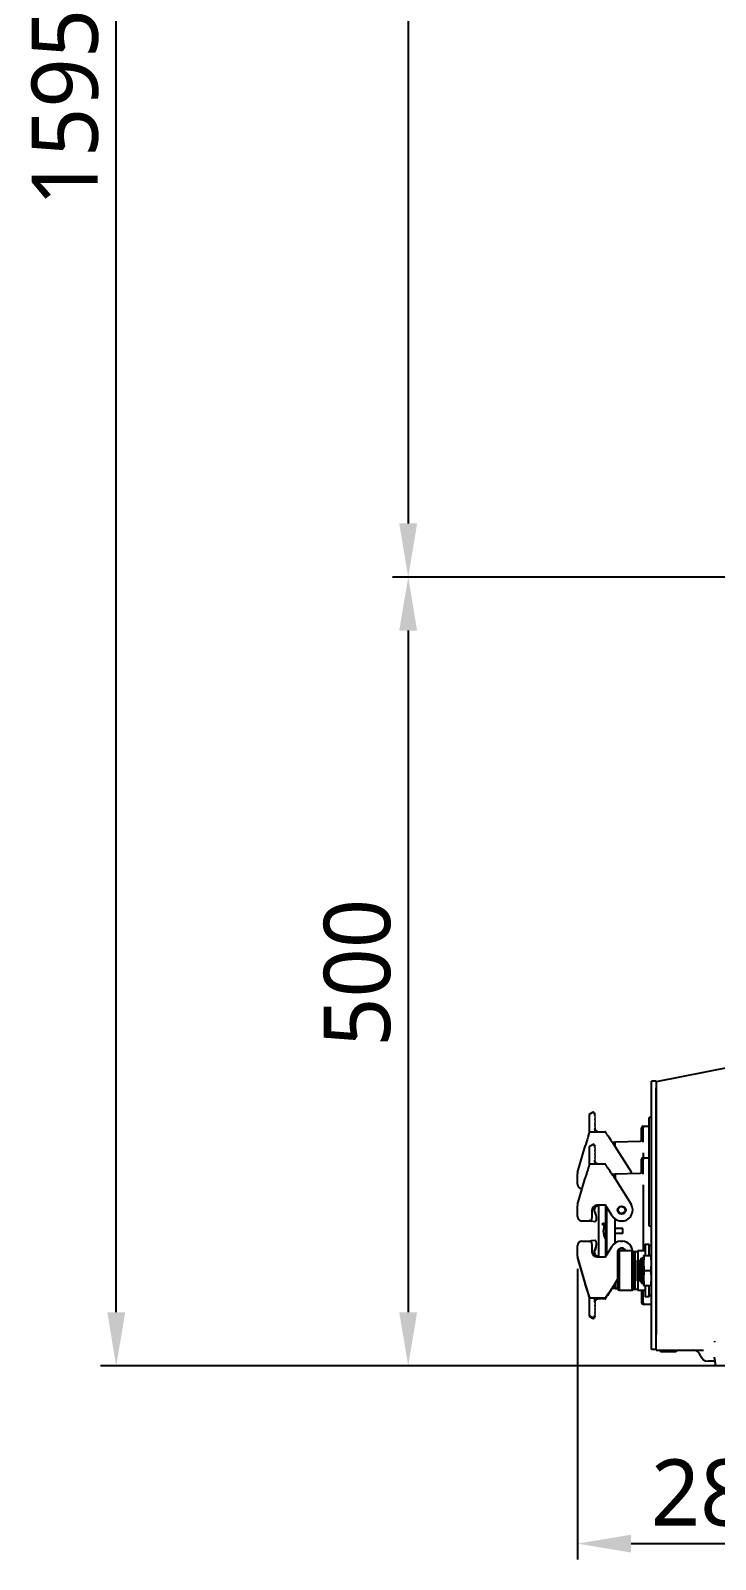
# Model space of a CAD drawing. Header units: millimetres. Extents: x 7426 to 8737, y 124 to 421.
# Drawn here: x 7977.69 to 7999.37, y 228.42 to 276.86 of the extents above; entities that cross this region are included whole.
import ezdxf

# ---------------------------------------------------------------- set-up
doc = ezdxf.new("R2010")
doc.units = ezdxf.units.MM
doc.layers.add('外形图', color=7, linetype='Continuous')
doc.layers.add('尺寸标注', color=7, linetype='Continuous')
doc.styles.add('微软雅黑', font='msyh.ttc')
doc.dimstyles.new('尺寸标注_1_20比例', dxfattribs={"dimtxt": 2.1, "dimasz": 1.7, "dimexe": 0.5, "dimexo": 0.4, "dimgap": 0.5, "dimtad": 1, "dimdec": 1, "dimlfac": 20, "dimdsep": 46, "dimtxsty": '微软雅黑', "dimcen": 0.09, "dimadec": 0, "dimazin": 0, "dimtp": 0.01, "dimtm": 0.01, "dimtfac": 1, "dimtdec": 1, "dimtofl": 0, "dimtmove": 0, "dimatfit": 3, "dimfxl": 1, "dimtolj": 1, "dimarcsym": 0})

# ---------------------------------------------------------------- blocks, each defined once
blk = doc.blocks.new('*D1225')
at = {"layer": 'Defpoints', "color": 0}
for p in [(7995.004, 238.028), (8009.25, 234.948), (8009.25, 228.917)]:
    blk.add_point(p, dxfattribs=at)
at = {"layer": '尺寸标注', "color": 0, "linetype": 'Continuous', "lineweight": -2}
for p, q in [((7995.004, 237.628), (7995.004, 228.417)), ((8009.25, 234.548), (8009.25, 228.417)), ((7996.704, 228.917), (8007.55, 228.917))]:
    blk.add_line(p, q, dxfattribs=at)
at = {"layer": '尺寸标注', "color": 0}
for points in [[(7996.704, 229.201), (7996.704, 228.634), (7995.004, 228.917)], [(8007.55, 228.634), (8007.55, 229.201), (8009.25, 228.917)]]:
    blk.add_solid(points, dxfattribs=at)
at = {"layer": '尺寸标注', "color": 0, "insert": (8000.822, 231.588), "char_height": 2.1, "attachment_point": 2, "style": '微软雅黑'}
blk.add_mtext('\\A1;\\A1;284.9', dxfattribs=at)
blk = doc.blocks.new('*D1249')
at = {"layer": 'Defpoints', "color": 0}
for p in [(7980.399, 314.299), (8024.75, 314.299), (7999.58, 234.548)]:
    blk.add_point(p, dxfattribs=at)
at = {"layer": '尺寸标注', "color": 0, "linetype": 'Continuous', "lineweight": -2}
for p, q in [((8024.35, 314.299), (7979.899, 314.299)), ((7980.399, 236.248), (7980.399, 312.599)), ((7999.18, 234.548), (7979.899, 234.548))]:
    blk.add_line(p, q, dxfattribs=at)
at = {"layer": '尺寸标注', "color": 0}
for points in [[(7980.682, 312.599), (7980.116, 312.599), (7980.399, 314.299)], [(7980.116, 236.248), (7980.682, 236.248), (7980.399, 234.548)]]:
    blk.add_solid(points, dxfattribs=at)
at = {"layer": '尺寸标注', "color": 0, "insert": (7977.716, 274.422), "char_height": 2.1, "attachment_point": 2, "rotation": 90, "style": '微软雅黑'}
blk.add_mtext('\\A1;\\A1;1595', dxfattribs=at)
blk = doc.blocks.new('*D1251')
at = {"layer": 'Defpoints', "color": 0}
for p in [(8017.75, 301.549), (7989.645, 259.548), (8018.787, 259.548)]:
    blk.add_point(p, dxfattribs=at)
at = {"layer": '尺寸标注', "color": 0, "linetype": 'Continuous', "lineweight": -2}
for p, q in [((8017.35, 301.549), (7989.145, 301.549)), ((7989.645, 299.849), (7989.645, 261.248)), ((8018.387, 259.548), (7989.145, 259.548))]:
    blk.add_line(p, q, dxfattribs=at)
at = {"layer": '尺寸标注', "color": 0}
for points in [[(7989.928, 299.849), (7989.361, 299.849), (7989.645, 301.549)], [(7989.361, 261.248), (7989.928, 261.248), (7989.645, 259.548)]]:
    blk.add_solid(points, dxfattribs=at)
at = {"layer": '尺寸标注', "color": 0, "insert": (7986.974, 280.548), "char_height": 2.1, "attachment_point": 2, "rotation": 90, "style": '微软雅黑'}
blk.add_mtext('\\A1;\\A1;840', dxfattribs=at)
blk = doc.blocks.new('*D1253')
at = {"layer": 'Defpoints', "color": 0}
for p in [(8017.75, 259.548), (7989.645, 234.548), (8001.986, 234.548)]:
    blk.add_point(p, dxfattribs=at)
at = {"layer": '尺寸标注', "color": 0, "linetype": 'Continuous', "lineweight": -2}
for p, q in [((8017.35, 259.548), (7989.145, 259.548)), ((7989.645, 257.848), (7989.645, 236.248)), ((8001.586, 234.548), (7989.145, 234.548))]:
    blk.add_line(p, q, dxfattribs=at)
at = {"layer": '尺寸标注', "color": 0}
for points in [[(7989.928, 257.848), (7989.361, 257.848), (7989.645, 259.548)], [(7989.361, 236.248), (7989.928, 236.248), (7989.645, 234.548)]]:
    blk.add_solid(points, dxfattribs=at)
at = {"layer": '尺寸标注', "color": 0, "insert": (7986.973, 247.005), "char_height": 2.1, "attachment_point": 2, "rotation": 90, "style": '微软雅黑'}
blk.add_mtext('\\A1;\\A1;500', dxfattribs=at)

msp = doc.modelspace()

# ---------------------------------------------------------------- linework, layer by layer
at = {"layer": '外形图', "color": 0, "linetype": 'Continuous'}
for p, q in [((7999.9024, 244.0284), (7997.4995, 243.5478)), ((7997.3495, 235.0727), (7997.3495, 243.5728)), ((7997.4995, 243.5728), (7997.3495, 243.5728)), ((7997.4995, 243.5728), (7997.4995, 235.5477)), ((7997.4995, 235.0477), (7997.4995, 243.3478)), ((7995.3799, 242.5106), (7995.3799, 241.9506)), ((7995.3916, 242.5318), (7995.4872, 242.5915)), ((7995.5217, 242.5836), (7995.5549, 242.5304)), ((7995.5549, 242.4974), (7995.5449, 242.4882)), ((7995.5449, 242.4882), (7995.564, 242.4674)), ((7995.564, 242.4674), (7995.5449, 242.4497)), ((7995.5449, 242.4497), (7995.564, 242.4289)), ((7995.564, 242.4289), (7995.5449, 242.4112)), ((7995.5449, 242.4112), (7995.564, 242.3904)), ((7995.564, 242.3904), (7995.5449, 242.3727)), ((7995.5449, 242.3727), (7995.564, 242.3519)), ((7995.564, 242.3519), (7995.5449, 242.3342)), ((7995.5449, 242.3342), (7995.564, 242.3134)), ((7995.564, 242.3134), (7995.5449, 242.2957)), ((7995.5449, 242.2957), (7995.564, 242.2749)), ((7995.564, 242.2749), (7995.5449, 242.2572)), ((7995.5449, 242.2572), (7995.564, 242.2364)), ((7995.564, 242.2364), (7995.5449, 242.2187)), ((7995.5549, 242.4974), (7995.5549, 242.5304)), ((7997.2745, 238.9728), (7997.2745, 242.4228)), ((7997.3495, 242.4228), (7997.2745, 242.4228)), ((7995.3216, 241.7542), (7995.3093, 241.7134)), ((7995.3292, 241.7794), (7995.3216, 241.7542)), ((7995.3427, 241.8248), (7995.3292, 241.7794)), ((7995.3689, 241.9129), (7995.3487, 241.8448)), ((7995.3732, 241.9276), (7995.3689, 241.9129)), ((7995.3799, 241.9506), (7995.3732, 241.9276)), ((7995.3908, 241.9661), (7995.385, 241.9608)), ((7995.3986, 241.9696), (7995.3908, 241.9661)), ((7995.4047, 241.9703), (7995.3986, 241.9696)), ((7995.4048, 241.9703), (7995.8799, 241.9703)), ((7995.5449, 242.2187), (7995.564, 242.1979)), ((7995.564, 242.1979), (7995.5449, 242.1802)), ((7995.5449, 242.1802), (7995.564, 242.1594)), ((7995.564, 242.1594), (7995.5449, 242.1417)), ((7995.5449, 242.1417), (7995.564, 242.1209)), ((7995.564, 242.1209), (7995.5449, 242.1032)), ((7995.5449, 242.1032), (7995.5549, 242.0924)), ((7995.5549, 242.0639), (7995.5545, 242.0589)), ((7995.5549, 242.0633), (7995.5547, 242.0581)), ((7995.5547, 242.0581), (7995.5548, 242.0542)), ((7995.5549, 242.0924), (7995.5549, 242.0703)), ((7995.556, 242.0585), (7995.5552, 242.0651)), ((7995.5571, 242.052), (7995.556, 242.0585)), ((7995.5584, 242.0463), (7995.5567, 242.0542)), ((7995.5611, 242.0376), (7995.5584, 242.0463)), ((7995.6009, 241.9864), (7995.5982, 241.9882)), ((7995.6071, 241.9826), (7995.6027, 241.9852)), ((7995.8999, 241.9604), (7995.8941, 241.966)), ((7995.9032, 241.9547), (7995.8999, 241.9604)), ((7995.9044, 241.9511), (7995.9032, 241.9547)), ((7995.9513, 241.8702), (7995.943, 241.8827)), ((7995.9604, 241.8567), (7995.9513, 241.8702)), ((7995.9701, 241.8424), (7995.9604, 241.8567)), ((7996.0154, 241.7757), (7995.9701, 241.8424)), ((7996.0032, 241.7937), (7995.9973, 241.8023)), ((7996.0701, 241.6955), (7996.0154, 241.7757)), ((7997.0345, 241.6844), (7997.0345, 242.0978)), ((7997.0845, 242.1478), (7997.2745, 242.1478)), ((7997.0845, 241.6414), (7997.0845, 242.0978)), ((7995.0103, 240.6814), (7995.2501, 241.5178)), ((7995.2501, 241.5178), (7995.253, 241.5275)), ((7995.2514, 241.5221), (7995.2501, 241.5177)), ((7995.2501, 241.5178), (7995.274, 241.5106)), ((7995.253, 241.5275), (7995.2514, 241.5221)), ((7995.2666, 241.5726), (7995.253, 241.5275)), ((7995.3799, 241.4881), (7995.3799, 240.9281)), ((7995.3916, 241.5093), (7995.4872, 241.569)), ((7995.5217, 241.5611), (7995.5549, 241.5079)), ((7995.5549, 241.4749), (7995.5449, 241.4657)), ((7995.5449, 241.4657), (7995.564, 241.4448)), ((7995.564, 241.4448), (7995.5449, 241.4272)), ((7995.5449, 241.4272), (7995.564, 241.4063)), ((7995.564, 241.4063), (7995.5449, 241.3887)), ((7995.5449, 241.3887), (7995.564, 241.3678)), ((7995.564, 241.3678), (7995.5449, 241.3502)), ((7995.5449, 241.3502), (7995.564, 241.3293)), ((7995.564, 241.3293), (7995.5449, 241.3117)), ((7995.5449, 241.3117), (7995.564, 241.2908)), ((7995.564, 241.2908), (7995.5449, 241.2732)), ((7995.5449, 241.2732), (7995.564, 241.2523)), ((7995.5549, 241.4749), (7995.5549, 241.5079)), ((7996.0851, 241.6734), (7996.0701, 241.6955)), ((7996.1005, 241.6504), (7996.0851, 241.6734)), ((7996.1164, 241.6267), (7996.1005, 241.6504)), ((7996.1056, 241.6428), (7996.1845, 241.6428)), ((7996.1326, 241.6021), (7996.1164, 241.6267)), ((7996.1493, 241.5768), (7996.1326, 241.6021)), ((7996.1663, 241.5507), (7996.1493, 241.5768)), ((7996.1876, 241.5178), (7996.1663, 241.5507)), ((7996.1876, 241.5178), (7996.1664, 241.5045)), ((7996.1845, 241.6428), (7996.1845, 241.5227)), ((7996.1845, 241.5853), (7996.197, 241.5853)), ((7996.1876, 241.5178), (7996.7013, 240.6958)), ((7996.197, 241.6503), (7996.9871, 241.671)), ((7996.197, 241.5029), (7996.197, 241.6503)), ((7997.0845, 241.2985), (7997.0845, 241.1478)), ((7995.3452, 240.8106), (7995.3308, 240.7623)), ((7995.3484, 240.8213), (7995.3452, 240.8106)), ((7995.3729, 240.904), (7995.3682, 240.8879)), ((7995.3771, 240.9184), (7995.3729, 240.904)), ((7995.3799, 240.9281), (7995.3771, 240.9184)), ((7995.3887, 240.9421), (7995.3838, 240.9367)), ((7995.3966, 240.9464), (7995.3887, 240.9421)), ((7995.4047, 240.9478), (7995.3966, 240.9464)), ((7995.4048, 240.9478), (7995.8799, 240.9478)), ((7995.564, 241.2523), (7995.5449, 241.2347)), ((7995.5449, 241.2347), (7995.564, 241.2138)), ((7995.564, 241.2138), (7995.5449, 241.1962)), ((7995.5449, 241.1962), (7995.564, 241.1753)), ((7995.564, 241.1753), (7995.5449, 241.1577)), ((7995.5449, 241.1577), (7995.564, 241.1368)), ((7995.564, 241.1368), (7995.5449, 241.1192)), ((7995.5449, 241.1192), (7995.564, 241.0983)), ((7995.564, 241.0983), (7995.5449, 241.0807)), ((7995.5449, 241.0807), (7995.5549, 241.0698)), ((7995.5549, 241.0408), (7995.5547, 241.0374)), ((7995.5549, 241.0408), (7995.5547, 241.0357)), ((7995.5547, 241.0357), (7995.5548, 241.0318)), ((7995.5549, 241.0408), (7995.5549, 241.0698)), ((7995.5551, 241.0434), (7995.5549, 241.0478)), ((7995.5727, 240.9915), (7995.5695, 240.9966)), ((7995.5762, 240.9867), (7995.5727, 240.9916)), ((7995.5798, 240.9822), (7995.576, 240.9869)), ((7995.612, 240.9576), (7995.6079, 240.9597)), ((7995.6202, 240.9541), (7995.616, 240.9558)), ((7995.6245, 240.9527), (7995.6201, 240.9542)), ((7995.9005, 240.9372), (7995.8953, 240.9426)), ((7995.9508, 240.8484), (7995.9423, 240.8612)), ((7995.9601, 240.8346), (7995.9508, 240.8484)), ((7995.9702, 240.8198), (7995.9601, 240.8346)), ((7997.0345, 240.6718), (7997.0345, 241.0978)), ((7997.0845, 241.1478), (7997.2745, 241.1478)), ((7997.0845, 240.6288), (7997.0845, 241.0978)), ((7995.0045, 240.3103), (7995.0045, 240.64)), ((7995.0103, 239.6589), (7995.2501, 240.4953)), ((7995.2623, 240.5359), (7995.2501, 240.4953)), ((7995.2501, 240.4953), (7995.274, 240.4881)), ((7995.3226, 240.7351), (7995.3139, 240.7059)), ((7995.3308, 240.7623), (7995.3226, 240.7351)), ((7996.0303, 240.7313), (7996.0106, 240.7602)), ((7996.0662, 240.6787), (7996.0303, 240.7313)), ((7996.0816, 240.6561), (7996.0662, 240.6787)), ((7996.0989, 240.6303), (7996.0816, 240.6561)), ((7996.1137, 240.6083), (7996.0974, 240.6326)), ((7996.0989, 240.6303), (7996.1845, 240.6303)), ((7996.1304, 240.583), (7996.1137, 240.6083)), ((7996.1475, 240.557), (7996.1304, 240.583)), ((7996.165, 240.5302), (7996.1475, 240.557)), ((7996.1772, 240.5114), (7996.165, 240.5302)), ((7996.1876, 240.4953), (7996.1664, 240.482)), ((7996.1876, 240.4953), (7996.1772, 240.5114)), ((7996.1845, 240.6303), (7996.1845, 240.5002)), ((7996.1845, 240.5728), (7996.197, 240.5728)), ((7996.1876, 240.4953), (7996.7013, 239.6733)), ((7996.197, 240.6378), (7996.9871, 240.6585)), ((7996.197, 240.6378), (7996.197, 240.4803)), ((7995.1546, 240.1621), (7995.1313, 240.1621)), ((7997.0845, 240.286), (7997.0845, 238.2078)), ((7995.0045, 239.2878), (7995.0045, 239.6175)), ((7995.4645, 239.4878), (7995.4645, 239.2378)), ((7995.5462, 239.435), (7995.5717, 239.3803)), ((7995.898, 239.6378), (7995.6145, 239.6378)), ((7995.6595, 239.6128), (7995.6795, 239.6128)), ((7995.672, 239.6128), (7995.672, 238.0328)), ((7995.6795, 239.6128), (7995.6795, 239.6378)), ((7996.1077, 239.3023), (7995.898, 239.6378)), ((7995.9045, 238.0181), (7995.9045, 239.6275)), ((7995.9298, 239.5869), (7995.9298, 238.0587)), ((7995.3834, 239.1396), (7995.1313, 239.1396)), ((7995.5636, 239.118), (7995.4462, 239.1337)), ((7995.5925, 239.1418), (7995.5911, 239.1363)), ((7995.8116, 239.0287), (7995.8116, 239.0412)), ((7995.8466, 239.0287), (7995.8116, 239.0287)), ((7995.8166, 239.0337), (7995.8166, 239.0412)), ((7995.8266, 239.0337), (7995.8166, 239.0337)), ((7995.8266, 239.0412), (7995.8266, 239.0337)), ((7995.8313, 239.0435), (7995.8466, 239.0512)), ((7995.8466, 239.0456), (7995.8316, 239.0381)), ((7995.8316, 239.0381), (7995.8316, 239.0337)), ((7995.8316, 239.0337), (7995.8466, 239.0337)), ((7995.8466, 239.0512), (7995.8466, 239.0456)), ((7995.8466, 239.0337), (7995.8466, 239.0287)), ((7995.9045, 239.068), (7995.9014, 239.068)), ((7996.1845, 239.2167), (7996.1845, 238.4289)), ((7996.197, 238.4392), (7996.197, 239.2064)), ((7996.437, 238.904), (7996.197, 238.904)), ((7996.44, 239.1396), (7996.369, 239.1396)), ((7996.437, 238.7415), (7996.437, 238.904)), ((7997.3495, 238.9728), (7997.2745, 238.9728)), ((7995.0045, 238.028), (7995.0045, 238.3578)), ((7995.1313, 238.506), (7995.3834, 238.506)), ((7995.5636, 238.5275), (7995.4462, 238.5119)), ((7995.4645, 238.4078), (7995.4645, 238.1578)), ((7995.5925, 238.5038), (7995.5911, 238.5092)), ((7995.9014, 238.568), (7995.9045, 238.568)), ((7996.437, 238.7415), (7996.197, 238.7415)), ((7996.369, 238.506), (7996.44, 238.506)), ((7997.1495, 238.4053), (7997.2745, 238.4053)), ((7997.1495, 238.4053), (7997.1495, 238.0478)), ((7997.2745, 238.0478), (7997.2745, 238.4053)), ((7997.2745, 238.3603), (7997.3495, 238.3603)), ((7995.0103, 237.9867), (7995.2501, 237.1503)), ((7995.0103, 237.9642), (7995.2501, 237.1278)), ((7995.5461, 238.1869), (7995.5715, 238.2416)), ((7995.5462, 238.2106), (7995.5717, 238.2653)), ((7995.6145, 238.0078), (7995.898, 238.0078)), ((7995.6795, 238.0328), (7995.6595, 238.0328)), ((7995.6795, 238.0078), (7995.6795, 238.0328)), ((7995.898, 238.0078), (7996.1077, 238.3432)), ((7996.2745, 238.1703), (7996.2995, 238.1703)), ((7996.2745, 238.1703), (7996.2745, 236.9752)), ((7996.2995, 238.1828), (7996.3245, 238.2078)), ((7996.2995, 238.1828), (7996.2995, 236.9627)), ((7996.3245, 238.2078), (7996.737, 238.2078)), ((7996.3245, 238.2078), (7996.3245, 236.9377)), ((7996.7745, 238.1703), (7996.737, 238.2078)), ((7996.737, 236.9377), (7996.737, 238.2078)), ((7996.7745, 238.1703), (7996.9145, 238.1703)), ((7996.7745, 238.1703), (7996.7745, 236.9752)), ((7996.818, 238.1703), (7996.818, 236.9752)), ((7996.897, 237.8978), (7996.972, 237.8978)), ((7996.897, 237.8978), (7996.897, 237.2478)), ((7996.9145, 238.2078), (7997.1495, 238.2078)), ((7996.9145, 238.2078), (7996.9145, 237.8978)), ((7996.972, 237.2478), (7996.972, 237.8978)), ((7997.017, 237.9421), (7997.0477, 237.9728)), ((7997.017, 237.9421), (7997.017, 237.2034)), ((7997.0477, 237.9728), (7997.0995, 237.9728)), ((7997.0477, 237.1728), (7997.0477, 237.9728)), ((7997.0995, 238.0478), (7997.3495, 238.0478)), ((7997.0995, 238.0478), (7997.0995, 237.0978)), ((7996.972, 237.7965), (7997.017, 237.7965)), ((7997.1192, 237.5728), (7997.3298, 237.5728)), ((7995.274, 237.1575), (7995.2501, 237.1503)), ((7995.2626, 237.1087), (7995.2501, 237.1503)), ((7995.2563, 237.1296), (7995.2501, 237.1278)), ((7995.2514, 237.1234), (7995.2501, 237.1279)), ((7995.2501, 237.1278), (7995.253, 237.1181)), ((7995.253, 237.118), (7995.2514, 237.1234)), ((7995.253, 237.1181), (7995.2629, 237.0853)), ((7995.2626, 237.1087), (7995.315, 236.936)), ((7995.2629, 237.0853), (7995.2856, 237.0102)), ((7995.2964, 236.9748), (7995.3115, 236.925)), ((7995.3115, 236.925), (7995.3208, 236.8942)), ((7995.315, 236.936), (7995.3238, 236.9067)), ((7995.3238, 236.9067), (7995.3358, 236.8664)), ((7996.0705, 236.9731), (7996.0866, 236.9969)), ((7996.0717, 236.9524), (7996.0865, 236.9743)), ((7996.0865, 236.9743), (7996.1017, 236.9969)), ((7996.0866, 236.9969), (7996.1032, 237.0216)), ((7996.1845, 237.0152), (7996.0989, 237.0152)), ((7996.1017, 236.9969), (7996.114, 237.0152)), ((7996.1032, 237.0216), (7996.1202, 237.0472)), ((7996.1845, 237.0027), (7996.1056, 237.0027)), ((7996.1202, 237.0472), (7996.1377, 237.0736)), ((7996.1377, 237.0736), (7996.1555, 237.1008)), ((7996.1555, 237.1008), (7996.1737, 237.1288)), ((7996.1876, 237.1503), (7996.1664, 237.1635)), ((7996.1737, 237.1288), (7996.1876, 237.1503)), ((7996.1845, 237.1454), (7996.1845, 237.0152)), ((7996.197, 237.0728), (7996.1845, 237.0728)), ((7996.197, 237.0602), (7996.1845, 237.0602)), ((7996.1845, 237.0152), (7996.1845, 237.0027)), ((7996.1876, 237.1503), (7996.2745, 237.2892)), ((7996.197, 237.1652), (7996.197, 237.0077)), ((7996.2745, 237.0057), (7996.197, 237.0077)), ((7996.197, 236.9952), (7996.197, 237.0077)), ((7996.2745, 236.9932), (7996.197, 236.9952)), ((7996.2995, 236.9752), (7996.2745, 236.9752)), ((7996.3245, 236.9377), (7996.2995, 236.9627)), ((7996.737, 236.9377), (7996.3245, 236.9377)), ((7996.737, 236.9377), (7996.7745, 236.9752)), ((7996.9145, 236.9752), (7996.7745, 236.9752)), ((7996.897, 237.2478), (7996.972, 237.2478)), ((7996.9145, 237.2478), (7996.9145, 236.9377)), ((7997.1495, 236.9377), (7996.9145, 236.9377)), ((7996.972, 237.349), (7997.017, 237.349)), ((7997.017, 237.2034), (7997.0477, 237.1728)), ((7997.0345, 236.9377), (7997.0345, 236.5477)), ((7997.0477, 237.1728), (7997.0995, 237.1728)), ((7997.0845, 236.5477), (7997.0845, 236.9377)), ((7997.0995, 237.0978), (7997.3495, 237.0978)), ((7997.1495, 237.0978), (7997.1495, 236.7402)), ((7997.2745, 236.7402), (7997.2745, 237.0978)), ((7995.3208, 236.8942), (7995.3294, 236.8655)), ((7995.3358, 236.8664), (7995.343, 236.8422)), ((7995.343, 236.8422), (7995.3725, 236.7429)), ((7995.3596, 236.7639), (7995.3621, 236.7554)), ((7995.3621, 236.7554), (7995.3705, 236.7275)), ((7995.3705, 236.7275), (7995.3735, 236.717)), ((7995.3725, 236.7429), (7995.3799, 236.7175)), ((7995.3735, 236.717), (7995.3799, 236.695)), ((7995.3799, 236.7175), (7995.3802, 236.7165)), ((7995.3799, 236.7175), (7995.3799, 236.135)), ((7995.3852, 236.707), (7995.3908, 236.7019)), ((7995.8799, 236.6977), (7995.4048, 236.6977)), ((7995.5549, 236.5757), (7995.5449, 236.5648)), ((7995.5449, 236.5648), (7995.564, 236.5472)), ((7995.564, 236.5472), (7995.5449, 236.5263)), ((7995.5449, 236.5263), (7995.564, 236.5087)), ((7995.564, 236.5087), (7995.5449, 236.4878)), ((7995.5449, 236.4878), (7995.564, 236.4702)), ((7995.564, 236.4702), (7995.5449, 236.4493)), ((7995.5449, 236.4493), (7995.564, 236.4317)), ((7995.564, 236.4317), (7995.5449, 236.4108)), ((7995.5528, 236.535), (7995.564, 236.5247)), ((7995.5528, 236.4965), (7995.564, 236.4862)), ((7995.5528, 236.458), (7995.564, 236.4477)), ((7995.5528, 236.4195), (7995.564, 236.4092)), ((7995.5549, 236.6047), (7995.5548, 236.6083)), ((7995.5549, 236.5757), (7995.5549, 236.6047)), ((7995.5549, 236.5752), (7995.5549, 236.5556)), ((7995.5553, 236.5817), (7995.5558, 236.5861)), ((7995.5559, 236.6089), (7995.557, 236.6154)), ((7995.556, 236.5873), (7995.5572, 236.5939)), ((7995.564, 236.5247), (7995.5561, 236.516)), ((7995.564, 236.4862), (7995.5561, 236.4775)), ((7995.564, 236.4477), (7995.5561, 236.439)), ((7995.5572, 236.5939), (7995.5587, 236.6004)), ((7995.5583, 236.5988), (7995.5608, 236.6072)), ((7995.5587, 236.6004), (7995.5607, 236.607)), ((7995.5607, 236.607), (7995.5631, 236.6135)), ((7995.5652, 236.6408), (7995.5682, 236.6467)), ((7995.8799, 236.6752), (7995.5921, 236.6752)), ((7995.5958, 236.6557), (7995.5972, 236.6567)), ((7995.6209, 236.6692), (7995.625, 236.6705)), ((7995.628, 236.6939), (7995.6328, 236.6952)), ((7995.6325, 236.6951), (7995.6371, 236.6961)), ((7995.637, 236.696), (7995.6412, 236.6967)), ((7995.6412, 236.6967), (7995.6453, 236.6972)), ((7995.6452, 236.6972), (7995.649, 236.6975)), ((7995.649, 236.6975), (7995.6523, 236.6977)), ((7995.6523, 236.6977), (7995.6542, 236.6977)), ((7995.88, 236.6977), (7995.8881, 236.6991)), ((7995.88, 236.6977), (7995.8881, 236.6991)), ((7995.88, 236.6752), (7995.8862, 236.676)), ((7995.8862, 236.676), (7995.8939, 236.6795)), ((7995.8881, 236.6991), (7995.8951, 236.7028)), ((7995.8881, 236.6769), (7995.8903, 236.6778)), ((7995.8939, 236.6795), (7995.8997, 236.6849)), ((7995.8951, 236.7028), (7995.9002, 236.708)), ((7995.8962, 236.6816), (7995.8979, 236.6832)), ((7995.9047, 236.7184), (7995.9048, 236.7192)), ((7995.9076, 236.7049), (7995.9086, 236.707)), ((7995.9086, 236.707), (7995.9111, 236.712)), ((7995.9111, 236.712), (7995.9127, 236.7149)), ((7995.9224, 236.714), (7995.9111, 236.712)), ((7995.9224, 236.714), (7995.9224, 236.731)), ((7995.9305, 236.7438), (7995.9375, 236.7545)), ((7995.9375, 236.7545), (7995.9452, 236.7661)), ((7995.9394, 236.7798), (7995.9473, 236.7918)), ((7995.9452, 236.7661), (7995.9536, 236.7787)), ((7995.9473, 236.7918), (7995.9561, 236.8049)), ((7995.9536, 236.7787), (7995.9627, 236.7922)), ((7995.9561, 236.8049), (7995.9657, 236.8192)), ((7995.9627, 236.7922), (7996.0176, 236.8731)), ((7995.9657, 236.8192), (7996.0189, 236.8975)), ((7995.9776, 236.8142), (7995.9829, 236.822)), ((7997.2845, 236.4977), (7997.0845, 236.4977)), ((7997.2745, 236.7402), (7997.1495, 236.7402)), ((7997.3495, 236.7852), (7997.2745, 236.7852)), ((7997.3495, 236.4972), (7997.2845, 236.4972)), ((7995.4872, 236.0765), (7995.3916, 236.1363)), ((7995.4872, 236.054), (7995.3916, 236.1138)), ((7995.5549, 236.1376), (7995.5217, 236.0845)), ((7995.5549, 236.1151), (7995.5217, 236.062)), ((7995.5449, 236.4108), (7995.564, 236.3932)), ((7995.564, 236.3932), (7995.5449, 236.3723)), ((7995.5449, 236.3723), (7995.564, 236.3547)), ((7995.564, 236.3547), (7995.5449, 236.3338)), ((7995.5449, 236.3338), (7995.564, 236.3162)), ((7995.564, 236.3162), (7995.5449, 236.2953)), ((7995.5449, 236.2953), (7995.564, 236.2777)), ((7995.564, 236.2777), (7995.5449, 236.2568)), ((7995.5449, 236.2568), (7995.564, 236.2392)), ((7995.564, 236.2392), (7995.5449, 236.2183)), ((7995.5449, 236.2183), (7995.564, 236.2007)), ((7995.564, 236.2007), (7995.5449, 236.1798)), ((7995.5449, 236.1798), (7995.5549, 236.1706)), ((7995.5528, 236.381), (7995.564, 236.3707)), ((7995.5528, 236.3425), (7995.564, 236.3322)), ((7995.5528, 236.304), (7995.564, 236.2937)), ((7995.5528, 236.2655), (7995.564, 236.2552)), ((7995.5528, 236.227), (7995.564, 236.2167)), ((7995.5528, 236.1885), (7995.564, 236.1782)), ((7995.564, 236.1782), (7995.5549, 236.1682)), ((7995.5549, 236.1151), (7995.5549, 236.1706)), ((7995.564, 236.4092), (7995.5561, 236.4005)), ((7995.564, 236.3707), (7995.5561, 236.362)), ((7995.564, 236.3322), (7995.5561, 236.3235)), ((7995.564, 236.2937), (7995.5561, 236.285)), ((7995.564, 236.2552), (7995.5561, 236.2465)), ((7995.564, 236.2167), (7995.5561, 236.208)), ((7997.4995, 235.0727), (7997.3495, 235.0727)), ((7997.4995, 235.0477), (7998.9929, 235.0477)), ((7997.6355, 235.0477), (7997.6355, 234.9977)), ((7998.1355, 234.9977), (7997.6355, 234.9977)), ((7997.6461, 235.0477), (7997.6461, 234.9977)), ((7997.6674, 235.0477), (7997.6674, 234.9977)), ((7997.7099, 235.0477), (7997.7099, 234.9977)), ((7997.7525, 235.0477), (7997.7525, 234.9977)), ((7997.8057, 235.0477), (7997.8057, 234.9977)), ((7997.9653, 235.0477), (7997.9653, 234.9977)), ((7998.0184, 235.0477), (7998.0184, 234.9977)), ((7998.061, 235.0477), (7998.061, 234.9977)), ((7998.1036, 235.0477), (7998.1036, 234.9977)), ((7998.1248, 235.0477), (7998.1248, 234.9977)), ((7998.1355, 235.0477), (7998.1355, 234.9977)), ((7999.3454, 235.3269), (7999.345, 235.3232)), ((7999.345, 235.3232), (7999.345, 235.323)), ((7999.3456, 235.3288), (7999.3454, 235.3269)), ((7999.3553, 234.6977), (7999.1423, 234.6977)), ((7999.3551, 234.6994), (7999.3595, 234.6684)), ((7999.3553, 234.6977), (7999.3554, 234.6973)), ((7999.3592, 234.6706), (7999.3634, 234.6393)), ((7999.3631, 234.6415), (7999.367, 234.611)), ((7999.3668, 234.6127), (7999.3725, 234.5664)), ((7999.3736, 234.5477), (7999.3726, 234.5658))]:
    msp.add_line(p, q, dxfattribs=at)
for points in [[(7995.3487, 241.8448), (7995.3458, 241.835), (7995.3427, 241.8248)], [(7995.385, 241.9608), (7995.382, 241.9561), (7995.3808, 241.9533), (7995.3801, 241.9514), (7995.3799, 241.9506)], [(7995.5545, 242.0589), (7995.5529, 242.0543), (7995.5526, 242.0537)], [(7995.5606, 242.039), (7995.5586, 242.0455), (7995.5571, 242.052)], [(7995.603, 241.9851), (7995.5985, 241.9879), (7995.5944, 241.9909), (7995.5904, 241.9942), (7995.5864, 241.9978), (7995.5826, 242.0016), (7995.5789, 242.0058), (7995.5753, 242.0104), (7995.5719, 242.0153), (7995.5687, 242.0206), (7995.5657, 242.0264), (7995.5629, 242.0325), (7995.5606, 242.039)], [(7995.5668, 242.024), (7995.5639, 242.0303), (7995.5611, 242.0376)], [(7995.5762, 242.0092), (7995.5729, 242.0138), (7995.5698, 242.0187), (7995.5668, 242.024)], [(7995.6411, 241.9713), (7995.6375, 241.9719), (7995.6339, 241.9726), (7995.6303, 241.9735), (7995.6266, 241.9745), (7995.6228, 241.9757), (7995.6189, 241.9772), (7995.6149, 241.9788), (7995.6109, 241.9807), (7995.6068, 241.9828)], [(7995.6283, 241.974), (7995.6241, 241.9753), (7995.6199, 241.9768), (7995.6156, 241.9785), (7995.6113, 241.9805), (7995.6071, 241.9826)], [(7995.6446, 241.9709), (7995.6406, 241.9714), (7995.6366, 241.9721), (7995.6325, 241.973), (7995.6283, 241.974)], [(7995.6547, 241.9703), (7995.6539, 241.9703), (7995.6516, 241.9704), (7995.6481, 241.9706), (7995.6445, 241.9709)], [(7995.6549, 241.9703), (7995.6545, 241.9703), (7995.6532, 241.9703), (7995.6508, 241.9704), (7995.6479, 241.9706)], [(7995.8941, 241.966), (7995.8862, 241.9695), (7995.88, 241.9703)], [(7995.9132, 241.9299), (7995.9114, 241.933), (7995.91, 241.9358), (7995.9087, 241.9382), (7995.9077, 241.9404), (7995.9069, 241.9423), (7995.9063, 241.9438), (7995.9058, 241.945), (7995.9055, 241.946), (7995.9053, 241.9468), (7995.9051, 241.9474), (7995.905, 241.9479), (7995.9049, 241.9482), (7995.9049, 241.9484), (7995.9048, 241.9488), (7995.9047, 241.9495), (7995.9044, 241.9511)], [(7995.943, 241.8827), (7995.9354, 241.8943), (7995.9319, 241.8997), (7995.9285, 241.9048), (7995.9254, 241.9097), (7995.9225, 241.9143), (7995.9198, 241.9186), (7995.9174, 241.9227), (7995.9152, 241.9264), (7995.9132, 241.9299)], [(7995.3093, 241.7134), (7995.2913, 241.6539), (7995.2666, 241.5726)], [(7995.3682, 240.8879), (7995.362, 240.867), (7995.3484, 240.8213)], [(7995.3838, 240.9367), (7995.3816, 240.9328), (7995.3806, 240.9304), (7995.38, 240.9286), (7995.3799, 240.9281)], [(7995.5547, 241.0374), (7995.5534, 241.0328), (7995.5527, 241.0314)], [(7995.5575, 241.0276), (7995.5561, 241.0353), (7995.5551, 241.0434), (7995.5551, 241.0434)], [(7995.5569, 241.0307), (7995.5558, 241.0368), (7995.5551, 241.0434)], [(7995.5599, 241.0187), (7995.5582, 241.0247), (7995.5569, 241.0307)], [(7995.5614, 241.014), (7995.5593, 241.0205), (7995.5575, 241.0276)], [(7995.5667, 241.0017), (7995.5641, 241.0072), (7995.5618, 241.0129), (7995.5599, 241.0187)], [(7995.5696, 240.9965), (7995.5665, 241.0021), (7995.5638, 241.0078), (7995.5614, 241.014)], [(7995.6161, 240.9558), (7995.6117, 240.9578), (7995.6074, 240.96), (7995.6031, 240.9624), (7995.599, 240.9651), (7995.5949, 240.9681), (7995.5908, 240.9713), (7995.5869, 240.9748), (7995.5831, 240.9786), (7995.5795, 240.9826)], [(7995.5837, 240.978), (7995.5836, 240.9781), (7995.5798, 240.9822)], [(7995.6079, 240.9597), (7995.6038, 240.962), (7995.5997, 240.9647), (7995.5956, 240.9676), (7995.5915, 240.9708), (7995.5875, 240.9743), (7995.5872, 240.9746)], [(7995.6301, 240.9511), (7995.6277, 240.9517), (7995.624, 240.9528)], [(7995.6547, 240.9478), (7995.6538, 240.9478), (7995.6516, 240.9479), (7995.6482, 240.9481), (7995.6445, 240.9484), (7995.6406, 240.9489), (7995.6367, 240.9495), (7995.6327, 240.9504), (7995.6286, 240.9514), (7995.6245, 240.9527)], [(7995.8953, 240.9426), (7995.8881, 240.9464), (7995.88, 240.9478)], [(7995.9044, 240.9283), (7995.9034, 240.9317), (7995.9005, 240.9372)], [(7995.9049, 240.9259), (7995.9047, 240.9268), (7995.9044, 240.9283)], [(7995.9123, 240.9089), (7995.9107, 240.9119), (7995.9093, 240.9146), (7995.9081, 240.917), (7995.9072, 240.919), (7995.9065, 240.9208), (7995.906, 240.9221), (7995.9056, 240.9232), (7995.9053, 240.9241), (7995.9051, 240.9248), (7995.905, 240.9253), (7995.9049, 240.9256), (7995.9049, 240.9259)], [(7995.9423, 240.8612), (7995.9345, 240.873), (7995.931, 240.8785), (7995.9276, 240.8838), (7995.9245, 240.8887), (7995.9215, 240.8934), (7995.9189, 240.8977), (7995.9164, 240.9018), (7995.9142, 240.9055), (7995.9123, 240.9089)], [(7996.0106, 240.7602), (7995.9983, 240.7784), (7995.9702, 240.8198)], [(7995.3139, 240.7059), (7995.2946, 240.6422), (7995.2894, 240.6253), (7995.2623, 240.5359)], [(7995.2856, 237.0102), (7995.2911, 236.9923), (7995.2964, 236.9748)], [(7996.0176, 236.8731), (7996.0369, 236.9013), (7996.0436, 236.9112), (7996.0717, 236.9524)], [(7996.0189, 236.8975), (7996.04, 236.9284), (7996.0705, 236.9731)], [(7995.3294, 236.8655), (7995.341, 236.8265), (7995.3445, 236.8147), (7995.3479, 236.8034), (7995.3511, 236.7926), (7995.3596, 236.7639)], [(7995.3802, 236.7165), (7995.3809, 236.7146), (7995.3821, 236.7117), (7995.3852, 236.707)], [(7995.3908, 236.7019), (7995.398, 236.6987), (7995.4047, 236.6977)], [(7995.5549, 236.5977), (7995.5551, 236.6023), (7995.556, 236.61)], [(7995.5558, 236.5861), (7995.5567, 236.5912), (7995.5583, 236.5988)], [(7995.556, 236.61), (7995.5573, 236.6171), (7995.5589, 236.6237)], [(7995.557, 236.6154), (7995.5585, 236.6218), (7995.5603, 236.6283)], [(7995.5589, 236.6237), (7995.5608, 236.6298), (7995.563, 236.6356), (7995.5654, 236.6412)], [(7995.5603, 236.6283), (7995.5626, 236.6347), (7995.5652, 236.6408)], [(7995.5608, 236.6072), (7995.5637, 236.6149), (7995.5668, 236.6215), (7995.5699, 236.627), (7995.5732, 236.6322), (7995.5767, 236.637), (7995.5804, 236.6415), (7995.5843, 236.6456), (7995.5882, 236.6495), (7995.5923, 236.653), (7995.5965, 236.6562), (7995.6008, 236.6591), (7995.6052, 236.6618), (7995.6096, 236.6642), (7995.6142, 236.6664), (7995.6187, 236.6683), (7995.6233, 236.67), (7995.6278, 236.6714), (7995.6322, 236.6725), (7995.6365, 236.6734), (7995.6406, 236.6741), (7995.6446, 236.6747), (7995.6484, 236.675), (7995.6517, 236.6752), (7995.6539, 236.6752), (7995.6547, 236.6752), (7995.6548, 236.6752)], [(7995.5631, 236.6135), (7995.5659, 236.6197), (7995.569, 236.6256), (7995.5725, 236.6311)], [(7995.5681, 236.6464), (7995.5711, 236.6515), (7995.5743, 236.6563), (7995.5777, 236.6608), (7995.5813, 236.6651), (7995.5852, 236.6691), (7995.5891, 236.6728), (7995.5932, 236.6762), (7995.5975, 236.6794), (7995.6018, 236.6823), (7995.6062, 236.6849), (7995.6106, 236.6872), (7995.6151, 236.6893), (7995.6196, 236.6912), (7995.6241, 236.6928), (7995.6285, 236.6941)], [(7995.5682, 236.6467), (7995.5715, 236.6522), (7995.5751, 236.6573), (7995.5788, 236.6621), (7995.5827, 236.6666), (7995.5835, 236.6674)], [(7995.5725, 236.6311), (7995.5761, 236.6363), (7995.5769, 236.6373)], [(7995.5872, 236.671), (7995.5911, 236.6744), (7995.5955, 236.6779), (7995.5999, 236.6811), (7995.6045, 236.6839)], [(7995.5972, 236.6567), (7995.6018, 236.6598), (7995.6065, 236.6626), (7995.6113, 236.6651), (7995.6161, 236.6673), (7995.6209, 236.6692)], [(7995.6045, 236.6839), (7995.6092, 236.6865), (7995.6139, 236.6888), (7995.6186, 236.6908), (7995.6233, 236.6925), (7995.628, 236.6939)], [(7995.6542, 236.6977), (7995.6548, 236.6977), (7995.6548, 236.6977)], [(7995.8997, 236.6849), (7995.903, 236.6904), (7995.9043, 236.6942), (7995.9047, 236.696), (7995.9049, 236.6971)], [(7995.8997, 236.6849), (7995.903, 236.6904), (7995.9043, 236.6942)], [(7995.9002, 236.708), (7995.9031, 236.7131), (7995.9043, 236.7166), (7995.9047, 236.7184)], [(7995.9048, 236.7192), (7995.9049, 236.7196), (7995.9049, 236.7198), (7995.905, 236.7201), (7995.905, 236.7204), (7995.9052, 236.7209), (7995.9054, 236.7216), (7995.9056, 236.7224), (7995.9059, 236.7233), (7995.9064, 236.7245), (7995.907, 236.726), (7995.9077, 236.7277)], [(7995.9049, 236.6971), (7995.9049, 236.6974), (7995.905, 236.6977), (7995.9051, 236.6981), (7995.9052, 236.6987), (7995.9055, 236.6995), (7995.9058, 236.7004), (7995.9062, 236.7016), (7995.9068, 236.7031), (7995.9076, 236.7049)], [(7995.9077, 236.7277), (7995.9087, 236.7296), (7995.9097, 236.7318), (7995.911, 236.7343), (7995.9125, 236.737)], [(7995.9125, 236.737), (7995.9143, 236.7401), (7995.9162, 236.7434), (7995.9183, 236.747), (7995.9207, 236.7509), (7995.9233, 236.755), (7995.9261, 236.7594), (7995.9291, 236.7641)], [(7995.9127, 236.7149), (7995.9146, 236.7182), (7995.9167, 236.7218), (7995.919, 236.7256), (7995.9216, 236.7298), (7995.9244, 236.7342), (7995.9273, 236.7389), (7995.9305, 236.7438)], [(7995.9291, 236.7641), (7995.9357, 236.7743), (7995.9394, 236.7798)], [(7999.3306, 234.8262), (7999.3308, 234.8256), (7999.3335, 234.8164), (7999.3375, 234.7997), (7999.342, 234.7782), (7999.3465, 234.7537), (7999.3509, 234.7272), (7999.3551, 234.6994)]]:
    msp.add_lwpolyline(points, dxfattribs=at)
for centre, radius in [((7996.4045, 239.4878), 0.1275), ((7996.4045, 239.4878), 0.12), ((7996.4045, 239.4878), 0.11), ((7995.8289, 239.0385), 0.0325), ((7995.8289, 239.0385), 0.0275)]:
    msp.add_circle(centre, radius, dxfattribs=at)
for centre, radius, start, end in [((7995.4049, 242.5106), 0.025, 122, 180), ((7995.5005, 242.5703), 0.025, 32, 122), ((7995.6549, 242.0703), 0.1, 180, 183.03746), ((7995.6549, 242.0703), 0.1, 184.04918, 269.99973), ((7996.9845, 241.771), 0.1, 271.50012, 0), ((7997.0845, 242.0978), 0.05, 90, 180), ((7997.1345, 242.0978), 0.05, 90, 180), ((7995.4049, 241.4881), 0.025, 122, 180), ((7995.5005, 241.5478), 0.025, 32, 122), ((7995.6549, 241.0478), 0.1, 180.02274, 270), ((7997.0845, 241.0978), 0.05, 90, 180), ((7997.1345, 241.0978), 0.05, 90, 180), ((7995.1545, 240.64), 0.15, 164, 180), ((7995.1545, 240.3103), 0.15, 180, 261.1013), ((7996.4045, 240.5103), 0.35, 23.96114, 32), ((7996.9845, 240.7585), 0.1, 271.50032, 0), ((7995.1545, 239.6175), 0.15, 164, 180), ((7995.6145, 239.4878), 0.15, 90, 180), ((7995.6595, 239.4878), 0.125, 90, 205), ((7995.2545, 239.2324), 0.35, 345, 25), ((7996.4045, 239.4878), 0.35, 275.82241, 32), ((7995.1545, 239.2878), 0.15, 180, 261.1013), ((7995.3645, 239.2378), 0.1, 280.90412, 0), ((7995.4495, 239.1584), 0.025, 180, 262.4), ((7995.5669, 239.1428), 0.025, 262.4, 345), ((7995.8216, 239.0412), 0.01, 13.61402, 180), ((7995.8216, 239.0412), 0.005, 0, 180), ((7996.2543, 238.818), 0.4325, 144.68757, 215.31243), ((7996.4045, 239.4878), 0.35, 212, 264.17777), ((7995.1545, 238.3578), 0.15, 98.8987, 180), ((7995.3645, 238.4078), 0.1, 0, 79.09588), ((7995.4495, 238.4871), 0.025, 97.6, 180), ((7995.5669, 238.5028), 0.025, 15, 97.6), ((7995.2541, 238.3891), 0.35, 335.07622, 358.62607), ((7995.2545, 238.4132), 0.35, 335, 15), ((7996.4045, 238.1578), 0.35, 95.82223, 148), ((7996.4045, 238.1578), 0.35, 5.88866, 84.17759), ((7995.1545, 238.028), 0.15, 180, 196), ((7995.1545, 238.0055), 0.15, 180, 196), ((7995.6145, 238.1578), 0.15, 180, 270), ((7995.6595, 238.1578), 0.125, 155, 270), ((7995.6594, 238.1342), 0.125, 155.07622, 177.22732), ((7996.4045, 238.1578), 0.1275, 23.15132, 174.34462), ((7996.4045, 238.1578), 0.12, 24.8918, 173.94977), ((7996.4045, 238.1578), 0.11, 27.33048, 173.05802), ((7996.9845, 236.8871), 0.1, 0, 30.46848), ((7995.6549, 236.5977), 0.1, 90, 180), ((7995.6549, 236.5752), 0.1, 90, 176.00812), ((7997.0845, 236.5477), 0.05, 180, 270), ((7997.1345, 236.5477), 0.05, 180, 270), ((7995.4049, 236.1575), 0.025, 180, 238), ((7995.4049, 236.135), 0.025, 180, 238), ((7995.5005, 236.0977), 0.025, 238, 328), ((7995.5005, 236.0752), 0.025, 238, 328), ((7998.6653, 234.7977), 0.25, 17.4576, 90), ((7999.6195, 235.2976), 0.2758, 177.04519, 178.93432), ((7999.6455, 235.2971), 0.3018, 178.92019, 179.76128), ((7999.1423, 234.9477), 0.25, 197.4576, 270)]:
    msp.add_arc(centre, radius, start, end, dxfattribs=at)
for points, knots in [([(7995.5548, 242.0542), (7995.5553, 242.0432), (7995.5546, 242.0273), (7995.5549, 242.0074), (7995.5548, 241.9949), (7995.5551, 241.9851), (7995.5544, 241.9769), (7995.5555, 241.9737), (7995.5545, 241.9703), (7995.555, 241.9703)], [0, 0, 0, 0, 0.3930269, 0.5661042, 0.7157015, 0.8371721, 0.926726, 0.9815712, 1, 1, 1, 1]), ([(7995.5548, 241.0318), (7995.5553, 241.0208), (7995.5546, 241.005), (7995.5549, 240.985), (7995.5548, 240.9724), (7995.5551, 240.9626), (7995.5544, 240.9544), (7995.5555, 240.9512), (7995.5545, 240.9477), (7995.555, 240.9478)], [0, 0, 0, 0, 0.3926577, 0.5658062, 0.7154906, 0.8370465, 0.9266696, 0.9815577, 1, 1, 1, 1]), ([(7995.1313, 240.1621), (7995.1314, 240.1627), (7995.1334, 240.1709), (7995.1326, 240.1794), (7995.1333, 240.1871)], [0, 0, 0, 0, 0.0780085, 1, 1, 1, 1]), ([(7995.898, 239.6378), (7995.8984, 239.6385), (7995.9026, 239.6471), (7995.9077, 239.6552), (7995.9119, 239.6628)], [0, 0, 0, 0, 0.088359, 1, 1, 1, 1]), ([(7995.1313, 239.1396), (7995.1317, 239.142), (7995.1328, 239.1503), (7995.1328, 239.1587), (7995.1333, 239.1646)], [0, 0, 0, 0, 0.2945626, 1, 1, 1, 1]), ([(7995.3834, 239.1396), (7995.3828, 239.142), (7995.3816, 239.1503), (7995.3815, 239.1587), (7995.3808, 239.1646)], [0, 0, 0, 0, 0.2951371, 1, 1, 1, 1]), ([(7996.369, 239.1396), (7996.369, 239.1402), (7996.3699, 239.1485), (7996.3699, 239.1569), (7996.3703, 239.1646)], [0, 0, 0, 0, 0.0765098, 1, 1, 1, 1]), ([(7996.44, 239.1396), (7996.4399, 239.1402), (7996.4385, 239.1485), (7996.4391, 239.1569), (7996.4387, 239.1646)], [0, 0, 0, 0, 0.0769977, 1, 1, 1, 1]), ([(7995.1333, 238.481), (7995.1328, 238.4868), (7995.1328, 238.4952), (7995.1317, 238.5035), (7995.1313, 238.506)], [0, 0, 0, 0, 0.7054463, 1, 1, 1, 1]), ([(7995.3808, 238.481), (7995.3815, 238.4868), (7995.3816, 238.4953), (7995.3828, 238.5035), (7995.3834, 238.506)], [0, 0, 0, 0, 0.7048667, 1, 1, 1, 1]), ([(7996.3703, 238.481), (7996.3701, 238.4841), (7996.3698, 238.4925), (7996.3694, 238.5008), (7996.369, 238.506)], [0, 0, 0, 0, 0.382377, 1, 1, 1, 1]), ([(7996.4387, 238.481), (7996.4388, 238.4841), (7996.4391, 238.4925), (7996.4393, 238.5008), (7996.44, 238.506)], [0, 0, 0, 0, 0.3823558, 1, 1, 1, 1]), ([(7995.9119, 237.9828), (7995.9102, 237.9858), (7995.9057, 237.9942), (7995.9012, 238.0026), (7995.898, 238.0078)], [0, 0, 0, 0, 0.3612972, 1, 1, 1, 1]), ([(7995.5549, 236.6083), (7995.5549, 236.6143), (7995.5556, 236.6259), (7995.5546, 236.6427), (7995.5549, 236.6579), (7995.5549, 236.6713), (7995.5547, 236.6819), (7995.5553, 236.6904), (7995.5541, 236.6944), (7995.5554, 236.6976), (7995.5549, 236.6977)], [0, 0, 0, 0, 0.2003156, 0.3899196, 0.5627587, 0.7128827, 0.835207, 0.9256813, 0.9812481, 1, 1, 1, 1])]:
    msp.add_open_spline(points, degree=3, knots=knots, dxfattribs=at)
for points in [[(7997.1192, 238.0478), (7997.107, 237.9693), (7997.0995, 237.8897), (7997.0995, 237.8103)], [(7997.3495, 237.8103), (7997.3495, 237.8897), (7997.3419, 237.9693), (7997.3298, 238.0478)], [(7997.0995, 237.8103), (7997.0995, 237.7308), (7997.107, 237.6513), (7997.1192, 237.5728)], [(7997.1192, 237.5728), (7997.107, 237.4943), (7997.0995, 237.4147), (7997.0995, 237.3353)], [(7997.3298, 237.5728), (7997.3419, 237.6513), (7997.3495, 237.7308), (7997.3495, 237.8103)], [(7997.3495, 237.3353), (7997.3495, 237.4147), (7997.3419, 237.4943), (7997.3298, 237.5728)], [(7997.0995, 237.3353), (7997.0995, 237.2558), (7997.107, 237.1763), (7997.1192, 237.0978)], [(7997.3298, 237.0978), (7997.3419, 237.1763), (7997.3495, 237.2558), (7997.3495, 237.3353)]]:
    msp.add_open_spline(points, degree=3, dxfattribs=at)

# ---------------------------------------------------------------- dimensions: what is measured, and where the dimension line sits
at = {"layer": '尺寸标注', "color": 0, "linetype": 'Continuous'}
for base, p1, p2, angle, text, picture, middle in [((7980.3989, 314.2987), (7999.5804, 234.5477), (8024.7498, 314.2987), 90, '\\A1;1595', '*D1249', (7980.3989, 274.4221)), ((7989.6446, 259.548), (8017.7497, 301.5486), (8018.7874, 259.548), 270, '\\A1;840', '*D1251', (7989.6446, 280.5483)), ((7989.6446, 234.5477), (8017.7497, 259.548), (8001.9857, 234.5477), 270, '\\A1;500', '*D1253', (7989.6446, 247.0051))]:
    dim = msp.add_linear_dim(base=base, p1=p1, p2=p2, angle=angle, text=text, dimstyle='尺寸标注_1_20比例', dxfattribs=at)
    dim.commit()
    dim.dimension.update_dxf_attribs({"geometry": picture, "text_midpoint": middle, "dimtype": 160})
dim = msp.add_linear_dim(base=(8009.2496, 228.9172), p1=(7995.0045, 238.028), p2=(8009.2496, 234.9484), text='\\A1;284.9', dimstyle='尺寸标注_1_20比例', dxfattribs=at)
dim.commit()
dim.dimension.update_dxf_attribs({"geometry": '*D1225', "text_midpoint": (8000.822, 228.9172), "dimtype": 160})

doc.saveas('drawing.dxf')
